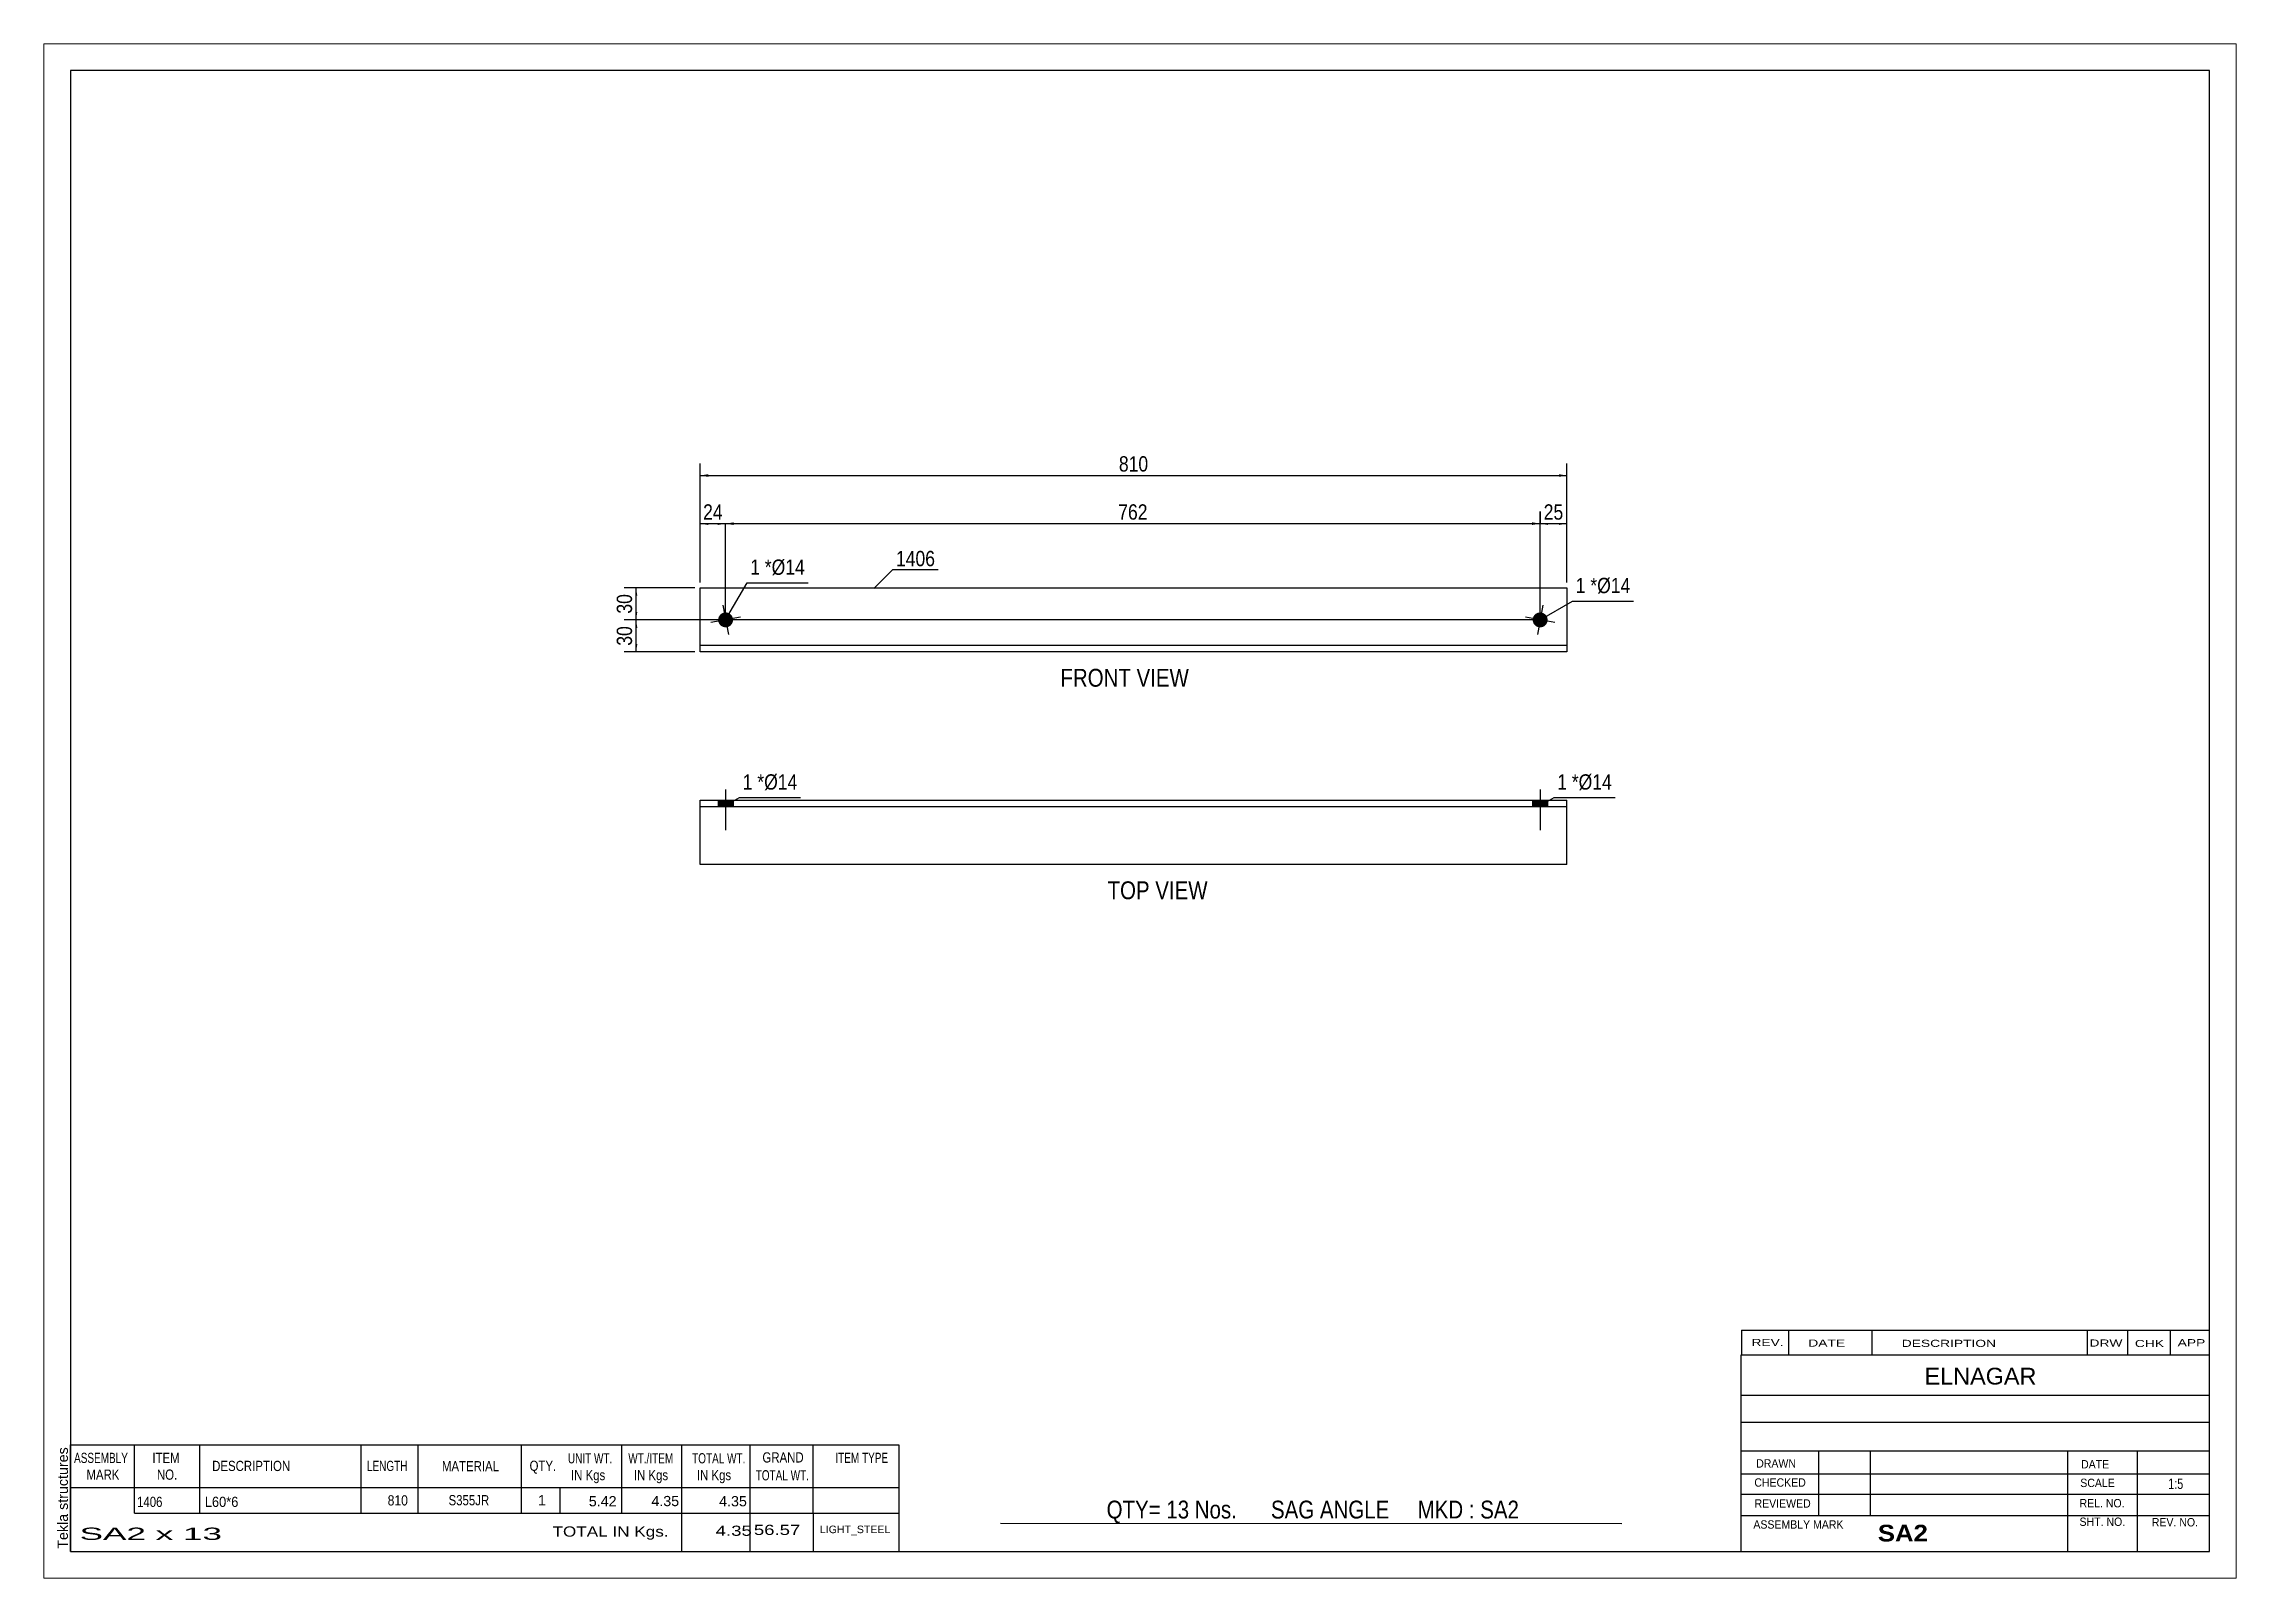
# Paper-space layout 'Layout1' of a CAD drawing. Header units: millimetres. Extents: x 0 to 410, y 0 to 287.
# The model-space entities are those that its viewports show. They can reach past a viewport. Long polylines and large blocks are cut down to what shows.
import ezdxf

# ---------------------------------------------------------------- set-up
doc = ezdxf.new("R2010")
doc.units = ezdxf.units.MM
doc.layers.add('Viewport layer', color=7, linetype='Continuous', plot=False)
doc.styles.add('Arial', font='ARIAL.TTF', dxfattribs={"height": 0.2})
doc.styles.add('Arial Bold', font='ARIALBD.TTF', dxfattribs={"height": 0.2})
doc.styles.add('Arial Narrow', font='ARIALN.TTF', dxfattribs={"height": 0.2})

# ---------------------------------------------------------------- blocks, each defined once
blk = doc.blocks.new('Unknown-629077649-1488')
at = {"color": 5, "linetype": 'Continuous'}
for p, q in [((405, 282), (5, 282)), ((5, 282), (5, 5)), ((405, 5), (405, 282)), ((5, 5), (405, 5))]:
    blk.add_line(p, q, dxfattribs=at)
at = {"color": 174, "linetype": 'Continuous', "style": 'Arial'}
blk.add_text('Tekla structures', height=1.9102, rotation=90, dxfattribs=at).set_placement((4.5, 5.5))
blk = doc.blocks.new('Unknown-629077649-11 - 1233')
at = {"color": 0, "linetype": 'Continuous'}
blk.add_wipeout([(214.19, 166.75), (214.19, 170.25), (190.12, 170.25), (190.12, 166.75)], dxfattribs=at)
at = {"color": 96, "linetype": 'Continuous', "style": 'Arial Narrow'}
blk.add_text('FRONT VIEW', height=3.34, dxfattribs=at).set_placement((190.12, 166.75))
blk = doc.blocks.new('Unknown-629077649-12 - 1284')
at = {"color": 0, "linetype": 'Continuous'}
blk.add_wipeout([(217.67, 127), (217.67, 130.5), (198.93, 130.5), (198.93, 127)], dxfattribs=at)
at = {"color": 96, "linetype": 'Continuous', "style": 'Arial Narrow'}
blk.add_text('TOP VIEW', height=3.34, dxfattribs=at).set_placement((198.93, 127))
blk = doc.blocks.new('Part-629077649-1280 - 1233')
at = {"color": 2, "linetype": 'Continuous'}
for p, q in [((122.75, 173.25), (122.75, 185.25)), ((122.75, 185.25), (284.83, 185.25)), ((284.83, 185.25), (284.83, 173.25)), ((284.83, 174.45), (122.75, 174.45)), ((284.83, 173.25), (122.75, 173.25))]:
    blk.add_line(p, q, dxfattribs=at)
blk = doc.blocks.new('Bolt-629077649-1281 - 1233')
at = {"linetype": 'Continuous'}
blk.add_hatch(color=3, dxfattribs=at).paths.add_polyline_path([(281.21, 178.99, -1), (278.46, 179.51, -1)])
at = {"color": 3, "linetype": 'Continuous'}
for p, q in [((280.35, 182), (279.31, 176.5)), ((282.58, 178.73), (277.08, 179.77))]:
    blk.add_line(p, q, dxfattribs=at)
blk = doc.blocks.new('Bolt-629077649-1282 - 1233')
at = {"linetype": 'Continuous'}
blk.add_hatch(color=3, dxfattribs=at).paths.add_polyline_path([(128.88, 179.51, -1), (126.13, 178.99, -1)])
at = {"color": 3, "linetype": 'Continuous'}
for p, q in [((126.99, 182), (128.02, 176.5)), ((130.26, 179.77), (124.75, 178.73))]:
    blk.add_line(p, q, dxfattribs=at)
blk = doc.blocks.new('Bolt-629077649-1287 - 1284')
at = {"linetype": 'Continuous'}
blk.add_hatch(color=3, dxfattribs=at).paths.add_polyline_path([(128.91, 145.5), (126.11, 145.5), (126.11, 144.3), (128.91, 144.3)])
at = {"color": 3, "linetype": 'Continuous'}
for p, q in [((126.11, 145.5), (126.11, 144.3)), ((127.51, 147.5), (127.51, 139.9)), ((128.91, 145.5), (128.91, 144.3))]:
    blk.add_line(p, q, dxfattribs=at)
blk = doc.blocks.new('Part-629077649-1285 - 1284')
at = {"color": 2, "linetype": 'Continuous'}
for p, q in [((122.75, 133.5), (122.75, 145.5)), ((122.75, 145.5), (284.83, 145.5)), ((284.83, 144.3), (122.75, 144.3)), ((284.83, 133.5), (284.83, 145.5)), ((284.83, 133.5), (122.75, 133.5))]:
    blk.add_line(p, q, dxfattribs=at)
blk = doc.blocks.new('Bolt-629077649-1286 - 1284')
at = {"linetype": 'Continuous'}
blk.add_hatch(color=3, dxfattribs=at).paths.add_polyline_path([(281.23, 145.5), (278.43, 145.5), (278.43, 144.3), (281.23, 144.3)])
at = {"color": 3, "linetype": 'Continuous'}
for p, q in [((278.43, 145.5), (278.43, 144.3)), ((279.83, 147.5), (279.83, 139.9)), ((281.23, 145.5), (281.23, 144.3))]:
    blk.add_line(p, q, dxfattribs=at)
blk = doc.blocks.new('StraightDimension-629077649-1291 - 1233')
at = {"linetype": 'Continuous'}
for points in [[(281.33, 197), (279.83, 197.25), (281.33, 197.5)], [(283.33, 197.5), (284.83, 197.25), (283.33, 197)]]:
    blk.add_hatch(color=7, dxfattribs=at).paths.add_polyline_path(points)
at = {"color": 7, "linetype": 'Continuous'}
for p, q in [((279.83, 180.25), (279.83, 199.5)), ((279.83, 197.25), (284.83, 197.25)), ((284.83, 186.25), (284.83, 199.5))]:
    blk.add_line(p, q, dxfattribs=at)
at = {"color": 0}
blk.add_wipeout([(284.76, 197.4), (284.76, 201.6), (279.9, 201.6), (279.9, 197.4)], dxfattribs=at)
at = {"color": 3, "style": 'Arial Narrow'}
blk.add_text('25', height=2.863, dxfattribs=at).set_placement((280.5, 198))
blk = doc.blocks.new('StraightDimension-629077649-1292 - 1233')
at = {"linetype": 'Continuous'}
for points in [[(129.01, 197), (127.51, 197.25), (129.01, 197.5)], [(278.33, 197.5), (279.83, 197.25), (278.33, 197)]]:
    blk.add_hatch(color=7, dxfattribs=at).paths.add_polyline_path(points)
at = {"color": 7, "linetype": 'Continuous'}
for p, q in [((127.51, 180.25), (127.51, 199.5)), ((127.51, 197.25), (279.83, 197.25)), ((279.83, 180.25), (279.83, 199.5))]:
    blk.add_line(p, q, dxfattribs=at)
at = {"color": 0}
blk.add_wipeout([(207.01, 197.4), (207.01, 201.6), (200.33, 201.6), (200.33, 197.4)], dxfattribs=at)
at = {"color": 3, "style": 'Arial Narrow'}
blk.add_text('762', height=2.863, dxfattribs=at).set_placement((200.93, 198))
blk = doc.blocks.new('StraightDimension-629077649-1293 - 1233')
at = {"linetype": 'Continuous'}
for points in [[(124.25, 197), (122.75, 197.25), (124.25, 197.5)], [(126.01, 197.5), (127.51, 197.25), (126.01, 197)]]:
    blk.add_hatch(color=7, dxfattribs=at).paths.add_polyline_path(points)
at = {"color": 7, "linetype": 'Continuous'}
for p, q in [((122.75, 186.25), (122.75, 199.5)), ((122.75, 197.25), (127.51, 197.25)), ((127.51, 180.25), (127.51, 199.5))]:
    blk.add_line(p, q, dxfattribs=at)
at = {"color": 0}
blk.add_wipeout([(127.56, 197.4), (127.56, 201.6), (122.7, 201.6), (122.7, 197.4)], dxfattribs=at)
at = {"color": 3, "style": 'Arial Narrow'}
blk.add_text('24', height=2.863, dxfattribs=at).set_placement((123.3, 198))
blk = doc.blocks.new('StraightDimension-629077649-1304 - 1233')
at = {"linetype": 'Continuous'}
for points in [[(124.25, 206), (122.75, 206.25), (124.25, 206.5)], [(283.33, 206.5), (284.83, 206.25), (283.33, 206)]]:
    blk.add_hatch(color=7, dxfattribs=at).paths.add_polyline_path(points)
at = {"color": 7, "linetype": 'Continuous'}
for p, q in [((122.75, 186.25), (122.75, 208.5)), ((122.75, 206.25), (284.83, 206.25)), ((284.83, 186.25), (284.83, 208.5))]:
    blk.add_line(p, q, dxfattribs=at)
at = {"color": 0}
blk.add_wipeout([(207.13, 206.4), (207.13, 210.6), (200.45, 210.6), (200.45, 206.4)], dxfattribs=at)
at = {"color": 3, "style": 'Arial Narrow'}
blk.add_text('810', height=2.863, dxfattribs=at).set_placement((201.05, 207))
blk = doc.blocks.new('StraightDimension-629077649-1308 - 1233')
at = {"linetype": 'Continuous'}
for points in [[(110.5, 183.75), (110.75, 185.25), (111, 183.75)], [(111, 180.75), (110.75, 179.25), (110.5, 180.75)]]:
    blk.add_hatch(color=7, dxfattribs=at).paths.add_polyline_path(points)
at = {"color": 7, "linetype": 'Continuous'}
for p, q in [((121.75, 185.25), (108.5, 185.25)), ((110.75, 179.25), (110.75, 185.25)), ((278.83, 179.25), (108.5, 179.25))]:
    blk.add_line(p, q, dxfattribs=at)
at = {"color": 0}
blk.add_wipeout([(110.6, 184.68), (106.4, 184.68), (106.4, 179.82), (110.6, 179.82)], dxfattribs=at)
at = {"color": 3, "style": 'Arial Narrow'}
blk.add_text('30', height=2.863, rotation=90.0002, dxfattribs=at).set_placement((110, 180.42))
blk = doc.blocks.new('StraightDimension-629077649-1309 - 1233')
at = {"linetype": 'Continuous'}
for points in [[(110.5, 177.75), (110.75, 179.25), (111, 177.75)], [(111, 174.75), (110.75, 173.25), (110.5, 174.75)]]:
    blk.add_hatch(color=7, dxfattribs=at).paths.add_polyline_path(points)
at = {"color": 7, "linetype": 'Continuous'}
for p, q in [((278.83, 179.25), (108.5, 179.25)), ((110.75, 173.25), (110.75, 179.25)), ((121.75, 173.25), (108.5, 173.25))]:
    blk.add_line(p, q, dxfattribs=at)
at = {"color": 0}
blk.add_wipeout([(110.6, 178.68), (106.4, 178.68), (106.4, 173.82), (110.6, 173.82)], dxfattribs=at)
at = {"color": 3, "style": 'Arial Narrow'}
blk.add_text('30', height=2.863, rotation=90.0002, dxfattribs=at).set_placement((110, 174.42))
blk = doc.blocks.new('CBS_BOM-629077649-1505')
at = {"color": 7, "linetype": 'Continuous'}
for p, q in [((4.97, 16.97), (4.97, 24.97)), ((4.97, 24.97), (159.89, 24.97)), ((16.97, 16.97), (16.97, 24.97)), ((29.16, 16.97), (29.16, 24.97)), ((59.32, 16.97), (59.32, 24.97)), ((70, 16.97), (70, 24.97)), ((89.32, 16.97), (89.32, 24.97)), ((108.12, 16.97), (108.12, 24.97)), ((119.33, 16.97), (119.33, 24.97)), ((132.12, 16.97), (132.12, 24.97)), ((143.87, 16.97), (143.87, 24.97)), ((159.89, 24.96), (159.89, 16.98)), ((4.97, 16.97), (159.89, 16.97)), ((4.97, 12.17), (4.97, 16.97)), ((16.97, 12.17), (16.97, 16.97)), ((29.16, 12.17), (29.16, 16.97)), ((59.32, 12.17), (59.32, 16.97)), ((70, 12.17), (70, 16.97)), ((89.32, 12.17), (89.32, 16.97)), ((96.58, 12.17), (96.58, 16.97)), ((108.12, 12.17), (108.12, 16.97)), ((119.33, 12.17), (119.33, 16.97)), ((132.12, 12.17), (132.12, 16.97)), ((143.89, 12.17), (143.89, 16.97)), ((159.89, 16.97), (159.89, 12.17)), ((4.97, 4.97), (4.97, 12.15)), ((16.97, 12.17), (159.89, 12.17)), ((119.33, 4.97), (119.33, 12.15)), ((132.12, 4.97), (132.12, 12.15)), ((143.93, 4.97), (143.93, 12.15)), ((159.89, 12.17), (159.89, 4.97)), ((4.97, 4.97), (159.89, 4.97))]:
    blk.add_line(p, q, dxfattribs=at)
at = {"color": 3, "linetype": 'Continuous', "style": 'Arial'}
for s, height, width, p in [('ASSEMBLY', 1.91, 0.7, (5.65, 21.54)), ('ITEM', 1.91, 0.8, (20.3, 21.54)), ('DESCRIPTION', 1.9102, 0.8, (31.48, 20.04)), ('LENGTH', 1.91, 0.7, (60.43, 20.04)), ('MATERIAL', 1.91, 0.8, (74.45, 19.99)), ('QTY.', 1.91, 0.8, (90.84, 20.07)), ('UNIT WT.', 1.91, 0.7, (98.01, 21.47)), ('WT./ITEM', 1.91, 0.7, (109.3, 21.47)), ('TOTAL WT.', 1.91, 0.7, (121.24, 21.47)), ('GRAND', 1.91, 0.8, (134.39, 21.63)), ('ITEM TYPE', 1.91, 0.7, (148.03, 21.55)), ('MARK', 1.91, 0.8, (7.97, 18.41)), ('NO.', 1.91, 0.8, (21.15, 18.41)), ('IN Kgs', 1.91, 0.8, (98.59, 18.33)), ('IN Kgs', 1.91, 0.8, (110.34, 18.33)), ('IN Kgs', 1.91, 0.8, (122.13, 18.33)), ('TOTAL WT.', 1.91, 0.7, (133.13, 18.29))]:
    blk.add_text(s, height=height, dxfattribs=dict(at, width=width)).set_placement(p)
at = {"color": 7, "linetype": 'Continuous', "style": 'Arial'}
for s, width, p in [('1406', 0.8, (17.43, 13.32)), ('L60*6', 0.9, (30.1, 13.32)), ('810', 0.85, (64.3, 13.6)), ('S355JR', 0.8, (75.69, 13.63))]:
    blk.add_text(s, height=1.91, dxfattribs=dict(at, width=width)).set_placement(p)
for s, p in [('1', (92.41, 13.63)), ('5.42', (101.92, 13.44)), ('4.35', (113.62, 13.47)), ('4.35', (126.29, 13.44))]:
    blk.add_text(s, height=1.91, dxfattribs=at).set_placement(p)
at = {"color": 6, "linetype": 'Continuous', "style": 'Arial'}
for s, height, width, p in [('SA2 x 13', 2.292, 2.05, (6.69, 7.16)), ('TOTAL IN Kgs.', 1.9102, 1.2, (95.13, 7.77)), ('4.35', 1.91, 1.3, (125.65, 7.92)), ('56.57', 1.91, 1.3, (132.79, 8.08))]:
    blk.add_text(s, height=height, dxfattribs=dict(at, width=width)).set_placement(p)
blk.add_text('LIGHT_STEEL', height=1.4135, dxfattribs=at).set_placement((145.14, 8.42))
blk = doc.blocks.new('CBS_CALLOFF-629077649-1506')
at = {"color": 7, "linetype": 'Continuous'}
blk.add_line((178.88, 10.27), (295.11, 10.25), dxfattribs=at)
at = {"color": 3, "linetype": 'Continuous', "style": 'Arial Narrow'}
blk.add_text('QTY= 13 Nos.      SAG ANGLE     MKD : SA2', height=3.3405, dxfattribs=at).set_placement((198.76, 11.16))
blk = doc.blocks.new('CBS_NAME_BLOG-629077649-1507')
at = {"color": 7, "linetype": 'Continuous'}
for p, q in [((317.41, 41.75), (404.93, 41.75)), ((317.41, 5.04), (317.41, 41.75)), ((317.41, 34.21), (404.93, 34.21)), ((317.48, 29.16), (405, 29.16)), ((317.41, 23.79), (404.93, 23.79)), ((331.93, 11.68), (331.93, 23.78)), ((341.62, 11.71), (341.62, 23.78)), ((378.53, 5.04), (378.53, 23.77)), ((391.58, 5.04), (391.58, 23.78)), ((317.42, 19.49), (405, 19.51)), ((317.41, 15.74), (404.93, 15.74)), ((317.41, 11.7), (404.93, 11.7)), ((317.41, 5), (405, 5))]:
    blk.add_line(p, q, dxfattribs=at)
at = {"color": 3, "linetype": 'Continuous', "style": 'Arial'}
blk.add_text('ELNAGAR', height=3.133, dxfattribs=at).set_placement((351.73, 36.22))
at = {"color": 3, "linetype": 'Continuous'}
for s, height, style, width, p in [('DRAWN', 1.566, 'Arial', 0.9, (320.24, 20.68)), ('DATE', 1.566, 'Arial', 0.9, (381, 20.52)), ('CHECKED', 1.566, 'Arial', 0.9, (319.89, 17.11)), ('SCALE', 1.566, 'Arial', 0.9, (380.85, 17.04)), ('1:5', 1.957, 'Arial Narrow', 0.9, (397.3, 16.68)), ('REVIEWED', 1.566, 'Arial', 0.9, (319.93, 13.19)), ('REL. NO.', 1.566, 'Arial', 0.9, (380.71, 13.24)), ('ASSEMBLY MARK', 1.5663, 'Arial', 0.9, (319.71, 9.26)), ('SA2', 3.131, 'Arial Bold', 1.1, (342.99, 6.86)), ('SHT. NO.', 1.566, 'Arial', 0.9, (380.71, 9.77)), ('REV. NO.', 1.566, 'Arial', 0.9, (394.23, 9.68))]:
    blk.add_text(s, height=height, dxfattribs=dict(at, style=style, width=width)).set_placement(p)
blk = doc.blocks.new('CBS_REVISION-629077649-1508')
at = {"color": 7, "linetype": 'Continuous'}
for p, q in [((317.49, 46.38), (404.99, 46.38)), ((317.49, 46.38), (317.49, 41.75)), ((326.29, 46.38), (326.29, 41.75)), ((341.88, 46.38), (341.88, 41.81)), ((382.14, 46.38), (382.14, 41.75)), ((389.68, 46.38), (389.68, 41.75)), ((397.63, 46.38), (397.63, 41.75)), ((317.49, 41.75), (404.99, 41.75))]:
    blk.add_line(p, q, dxfattribs=at)
at = {"color": 7, "style": 'Arial Narrow', "width": 1.7}
for s, height, p in [('REV.', 1.326, (319.35, 43.43)), ('DATE', 1.326, (329.98, 43.31)), ('DESCRIPTION', 1.3257, (347.46, 43.26)), ('DRW', 1.326, (382.57, 43.32)), ('CHK', 1.326, (391.06, 43.23)), ('APP', 1.326, (399.06, 43.38))]:
    blk.add_text(s, height=height, dxfattribs=at).set_placement(p)
blk = doc.blocks.new('Mark-629077649-1322 - 1233')
at = {"color": 0}
blk.add_wipeout([(288.32, 184.25), (288.32, 187.25), (286.49, 187.25), (286.49, 184.25)], dxfattribs=at)
blk.add_wipeout([(288.32, 184.25), (288.32, 187.25), (286.49, 187.25), (286.49, 184.25)], dxfattribs=at)
at = {"color": 7, "linetype": 'Continuous'}
blk.add_line((279.83, 179.25), (285.89, 182.75), dxfattribs=at)
at = {"color": 0}
blk.add_wipeout([(290.5, 184.25), (290.5, 187.25), (289.22, 187.25), (289.22, 184.25)], dxfattribs=at)
blk.add_wipeout([(290.5, 184.25), (290.5, 187.25), (289.22, 187.25), (289.22, 184.25)], dxfattribs=at)
at = {"color": 3, "style": 'Arial Narrow'}
blk.add_text('1', height=2.86, dxfattribs=at).set_placement((286.49, 184.25))
at = {"color": 0}
blk.add_wipeout([(296.71, 184.25), (296.71, 187.25), (290.5, 187.25), (290.5, 184.25)], dxfattribs=at)
blk.add_wipeout([(296.71, 184.25), (296.71, 187.25), (290.5, 187.25), (290.5, 184.25)], dxfattribs=at)
at = {"color": 7, "linetype": 'Continuous'}
blk.add_line((285.89, 182.75), (297.31, 182.75), dxfattribs=at)
at = {"color": 3, "style": 'Arial Narrow'}
for s, height, p in [('*', 2.86, (289.22, 184.25)), ('Ø14', 2.863, (290.5, 184.25))]:
    blk.add_text(s, height=height, dxfattribs=at).set_placement(p)
blk = doc.blocks.new('Mark-629077649-1317 - 1233')
at = {"color": 0}
blk.add_wipeout([(166.67, 189.29), (166.67, 192.29), (159.36, 192.29), (159.36, 189.29)], dxfattribs=at)
blk.add_wipeout([(166.67, 189.29), (166.67, 192.29), (159.36, 192.29), (159.36, 189.29)], dxfattribs=at)
at = {"color": 7, "linetype": 'Continuous'}
for p, q in [((155.22, 185.15), (158.76, 188.69)), ((158.76, 188.69), (167.27, 188.69))]:
    blk.add_line(p, q, dxfattribs=at)
at = {"color": 3, "style": 'Arial Narrow'}
blk.add_text('1406', height=2.863, dxfattribs=at).set_placement((159.36, 189.29))
blk = doc.blocks.new('Mark-629077649-1323 - 1233')
at = {"color": 0}
blk.add_wipeout([(133.93, 187.68), (133.93, 190.68), (132.11, 190.68), (132.11, 187.68)], dxfattribs=at)
blk.add_wipeout([(133.93, 187.68), (133.93, 190.68), (132.11, 190.68), (132.11, 187.68)], dxfattribs=at)
at = {"color": 7, "linetype": 'Continuous'}
blk.add_line((127.51, 179.25), (131.51, 186.18), dxfattribs=at)
at = {"color": 0}
blk.add_wipeout([(136.11, 187.68), (136.11, 190.68), (134.83, 190.68), (134.83, 187.68)], dxfattribs=at)
blk.add_wipeout([(136.11, 187.68), (136.11, 190.68), (134.83, 190.68), (134.83, 187.68)], dxfattribs=at)
at = {"color": 3, "style": 'Arial Narrow'}
blk.add_text('1', height=2.86, dxfattribs=at).set_placement((132.11, 187.68))
at = {"color": 0}
blk.add_wipeout([(142.33, 187.68), (142.33, 190.68), (136.11, 190.68), (136.11, 187.68)], dxfattribs=at)
blk.add_wipeout([(142.33, 187.68), (142.33, 190.68), (136.11, 190.68), (136.11, 187.68)], dxfattribs=at)
at = {"color": 7, "linetype": 'Continuous'}
blk.add_line((131.51, 186.18), (142.93, 186.18), dxfattribs=at)
at = {"color": 3, "style": 'Arial Narrow'}
for s, height, p in [('*', 2.86, (134.83, 187.68)), ('Ø14', 2.863, (136.11, 187.68))]:
    blk.add_text(s, height=height, dxfattribs=at).set_placement(p)
blk = doc.blocks.new('Mark-629077649-1320 - 1284')
at = {"color": 0}
blk.add_wipeout([(284.86, 147.5), (284.86, 150.5), (283.03, 150.5), (283.03, 147.5)], dxfattribs=at)
blk.add_wipeout([(284.86, 147.5), (284.86, 150.5), (283.03, 150.5), (283.03, 147.5)], dxfattribs=at)
at = {"color": 7, "linetype": 'Continuous'}
blk.add_line((279.83, 144.5), (282.43, 146), dxfattribs=at)
at = {"color": 0}
blk.add_wipeout([(287.03, 147.5), (287.03, 150.5), (285.76, 150.5), (285.76, 147.5)], dxfattribs=at)
blk.add_wipeout([(287.03, 147.5), (287.03, 150.5), (285.76, 150.5), (285.76, 147.5)], dxfattribs=at)
at = {"color": 3, "style": 'Arial Narrow'}
blk.add_text('1', height=2.86, dxfattribs=at).set_placement((283.03, 147.5))
at = {"color": 0}
blk.add_wipeout([(293.25, 147.5), (293.25, 150.5), (287.03, 150.5), (287.03, 147.5)], dxfattribs=at)
blk.add_wipeout([(293.25, 147.5), (293.25, 150.5), (287.03, 150.5), (287.03, 147.5)], dxfattribs=at)
at = {"color": 7, "linetype": 'Continuous'}
blk.add_line((282.43, 146), (293.85, 146), dxfattribs=at)
at = {"color": 3, "style": 'Arial Narrow'}
for s, height, p in [('*', 2.86, (285.76, 147.5)), ('Ø14', 2.863, (287.03, 147.5))]:
    blk.add_text(s, height=height, dxfattribs=at).set_placement(p)
blk = doc.blocks.new('Mark-629077649-1321 - 1284')
at = {"color": 0}
blk.add_wipeout([(132.53, 147.5), (132.53, 150.5), (130.7, 150.5), (130.7, 147.5)], dxfattribs=at)
blk.add_wipeout([(132.53, 147.5), (132.53, 150.5), (130.7, 150.5), (130.7, 147.5)], dxfattribs=at)
at = {"color": 7, "linetype": 'Continuous'}
blk.add_line((127.51, 144.5), (130.1, 146), dxfattribs=at)
at = {"color": 0}
blk.add_wipeout([(134.71, 147.5), (134.71, 150.5), (133.43, 150.5), (133.43, 147.5)], dxfattribs=at)
blk.add_wipeout([(134.71, 147.5), (134.71, 150.5), (133.43, 150.5), (133.43, 147.5)], dxfattribs=at)
at = {"color": 3, "style": 'Arial Narrow'}
blk.add_text('1', height=2.86, dxfattribs=at).set_placement((130.7, 147.5))
at = {"color": 0}
blk.add_wipeout([(140.92, 147.5), (140.92, 150.5), (134.71, 150.5), (134.71, 147.5)], dxfattribs=at)
blk.add_wipeout([(140.92, 147.5), (140.92, 150.5), (134.71, 150.5), (134.71, 147.5)], dxfattribs=at)
at = {"color": 7, "linetype": 'Continuous'}
blk.add_line((130.1, 146), (141.52, 146), dxfattribs=at)
at = {"color": 3, "style": 'Arial Narrow'}
for s, height, p in [('*', 2.86, (133.43, 147.5)), ('Ø14', 2.863, (134.71, 147.5))]:
    blk.add_text(s, height=height, dxfattribs=at).set_placement(p)

msp = doc.modelspace()

# ---------------------------------------------------------------- block references
for name in ['Unknown-629077649-1488', 'Part-629077649-1280 - 1233', 'Bolt-629077649-1282 - 1233', 'Bolt-629077649-1281 - 1233', 'Part-629077649-1285 - 1284', 'Bolt-629077649-1287 - 1284', 'Bolt-629077649-1286 - 1284', 'CBS_REVISION-629077649-1508', 'CBS_NAME_BLOG-629077649-1507', 'CBS_BOM-629077649-1505', 'CBS_CALLOFF-629077649-1506']:
    msp.add_blockref(name, (0, 0))

# ---------------------------------------------------------------- next in the draw order: block references
for name in ['StraightDimension-629077649-1291 - 1233', 'Unknown-629077649-11 - 1233', 'Mark-629077649-1321 - 1284', 'Mark-629077649-1320 - 1284', 'Unknown-629077649-12 - 1284']:
    msp.add_blockref(name, (0, 0))

# ---------------------------------------------------------------- next in the draw order: block references
msp.add_blockref('StraightDimension-629077649-1292 - 1233', (0, 0))

# ---------------------------------------------------------------- next in the draw order: block references
msp.add_blockref('StraightDimension-629077649-1293 - 1233', (0, 0))

# ---------------------------------------------------------------- next in the draw order: block references
msp.add_blockref('StraightDimension-629077649-1304 - 1233', (0, 0))

# ---------------------------------------------------------------- next in the draw order: block references
msp.add_blockref('StraightDimension-629077649-1308 - 1233', (0, 0))

# ---------------------------------------------------------------- next in the draw order: block references
for name in ['Mark-629077649-1317 - 1233', 'StraightDimension-629077649-1309 - 1233']:
    msp.add_blockref(name, (0, 0))

# ---------------------------------------------------------------- next in the draw order: block references
for name in ['Mark-629077649-1323 - 1233', 'Mark-629077649-1322 - 1233']:
    msp.add_blockref(name, (0, 0))

psp = doc.layouts.get("Layout1")

# ---------------------------------------------------------------- viewports
at = {"layer": 'Viewport layer', "view_target_point": (205, 143.5)}
psp.add_viewport(center=(205, 143.5), size=(410, 287), view_center_point=(0, 0), view_height=287, dxfattribs=at)

doc.saveas('drawing.dxf')
